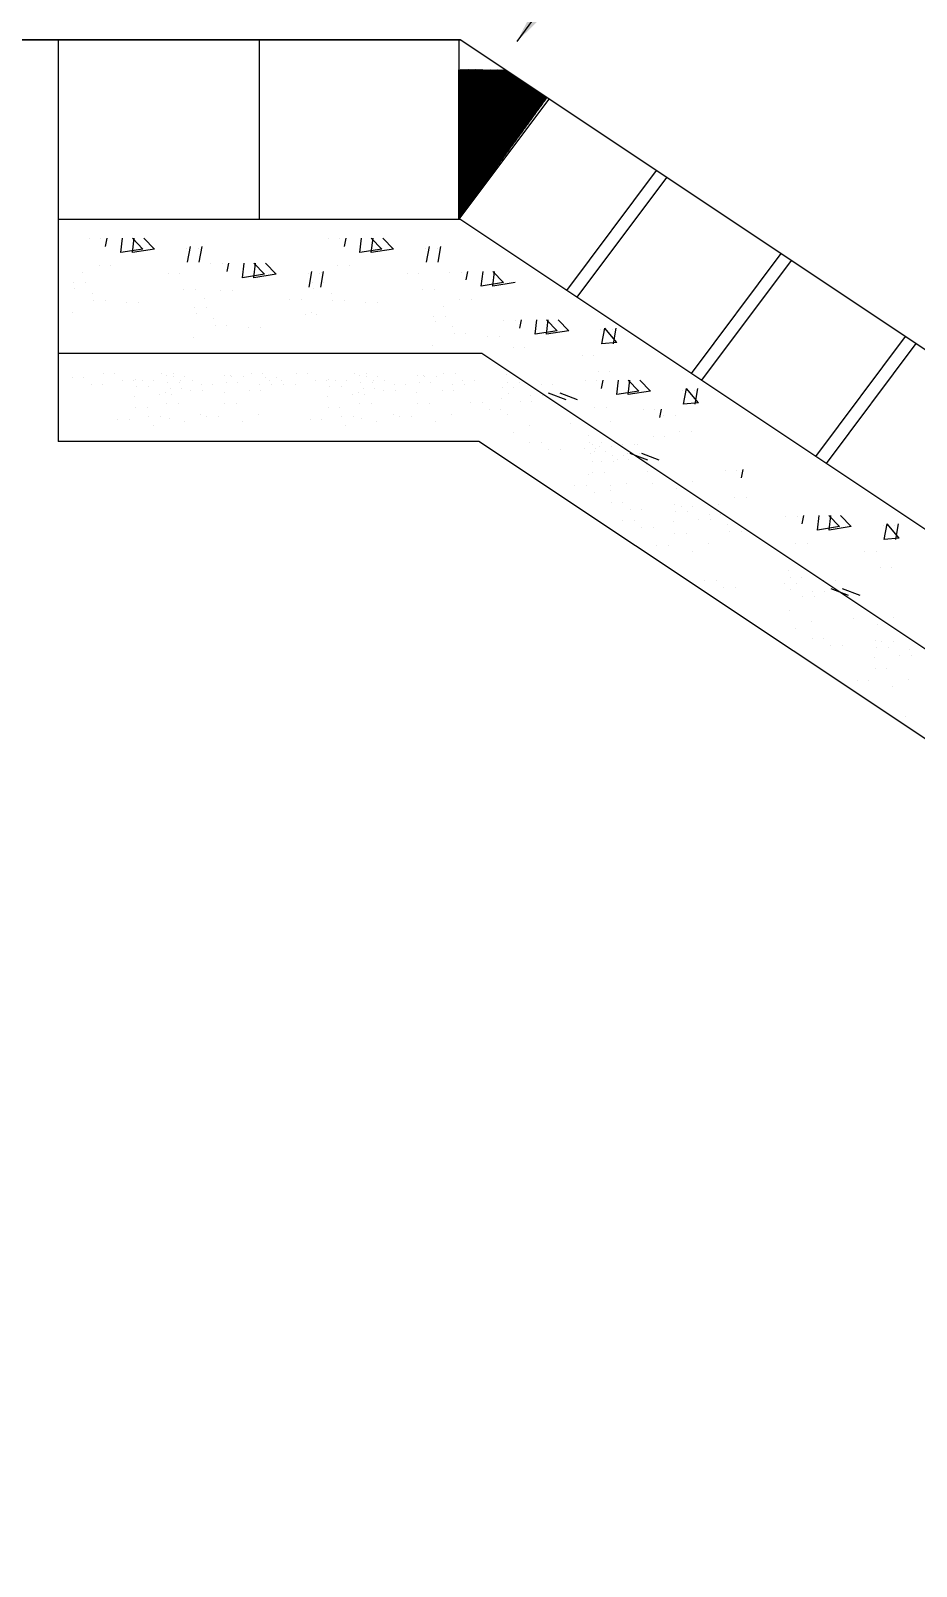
# Model space of a CAD drawing. Extents: x -545075 to 1728153, y -708141 to -305611.
# Drawn here: x 1029390 to 1031168, y -618206 to -615123 of the extents above; entities that cross this region are included whole.
import ezdxf

# ---------------------------------------------------------------- set-up
doc = ezdxf.new("R2010")
doc.units = 0
doc.header["$MEASUREMENT"] = 0
doc.layers.get('0').update_dxf_attribs({"linetype": 'CONTINUOUS'})
doc.layers.add('LINE', color=7, linetype='CONTINUOUS')
doc.styles.get("Standard").update_dxf_attribs({"font": 'times.ttf', "height": 250})
doc.dimstyles.new('3', dxfattribs={"dimtxt": 225, "dimasz": 350, "dimexe": 100, "dimexo": 25, "dimgap": 9, "dimtad": 0, "dimdec": 0, "dimzin": 0, "dimdsep": 46, "dimtxsty": 'Standard', "dimcen": 0, "dimclrt": 256, "dimadec": 0, "dimazin": 0, "dimtfac": 1, "dimtdec": 0, "dimtofl": 0, "dimtmove": 2, "dimatfit": 3, "dimfxl": 1, "dimtolj": 1, "dimtzin": 0, "dimarcsym": 0})

# ---------------------------------------------------------------- blocks, each defined once
blk = doc.blocks.new('*X27')
at = {"color": 0}
for p, q in [((-11796.6, -16900.1), (-11757.4, -16861)), ((-11795.8, -16901.2), (-11752.1, -16857.4)), ((-11795.1, -16902.2), (-11746.8, -16853.9)), ((-11794.4, -16903.2), (-11741.5, -16850.3)), ((-11793.6, -16904.2), (-11736.1, -16846.8)), ((-11792.9, -16905.3), (-11730.8, -16843.2)), ((-11792.1, -16906.3), (-11725.5, -16839.6)), ((-11791.4, -16907.3), (-11720.2, -16836.1)), ((-11790.7, -16908.4), (-11717.3, -16835)), ((-11789.9, -16909.4), (-11715.5, -16835)), ((-11789.2, -16910.4), (-11713.8, -16835)), ((-11788.4, -16911.4), (-11712, -16835)), ((-11787.7, -16912.5), (-11710.2, -16835)), ((-11787, -16913.5), (-11708.5, -16835)), ((-11786.2, -16914.5), (-11706.7, -16835)), ((-11785.5, -16915.5), (-11704.9, -16835)), ((-11784.7, -16916.6), (-11703.2, -16835)), ((-11784, -16917.6), (-11701.4, -16835)), ((-11783.3, -16918.6), (-11699.6, -16835)), ((-11782.5, -16919.7), (-11697.8, -16835)), ((-11781.8, -16920.7), (-11696.1, -16835)), ((-11781, -16921.7), (-11694.3, -16835)), ((-11780.3, -16922.7), (-11692.5, -16835)), ((-11779.6, -16923.8), (-11690.8, -16835)), ((-11778.8, -16924.8), (-11689, -16835)), ((-11778.1, -16925.8), (-11687.2, -16835)), ((-11777.3, -16926.9), (-11685.5, -16835)), ((-11776.6, -16927.9), (-11683.7, -16835)), ((-11775.9, -16928.9), (-11681.9, -16835)), ((-11775.1, -16929.9), (-11680.2, -16835)), ((-11774.4, -16931), (-11678.4, -16835)), ((-11773.6, -16932), (-11676.6, -16835)), ((-11772.9, -16933), (-11674.9, -16835)), ((-11772.2, -16934), (-11673.1, -16835)), ((-11771.4, -16935.1), (-11671.3, -16835)), ((-11770.7, -16936.1), (-11669.6, -16835)), ((-11769.9, -16937.1), (-11667.8, -16835)), ((-11769.2, -16938.2), (-11666, -16835)), ((-11768.5, -16939.2), (-11664.3, -16835)), ((-11767.7, -16940.2), (-11662.5, -16835)), ((-11767, -16941.2), (-11660.7, -16835)), ((-11766.2, -16942.3), (-11659, -16835)), ((-11765.5, -16943.3), (-11657.2, -16835)), ((-11764.8, -16944.3), (-11655.4, -16835)), ((-11764, -16945.4), (-11653.7, -16835)), ((-11763.3, -16946.4), (-11651.9, -16835)), ((-11762.5, -16947.4), (-11650.1, -16835)), ((-11761.8, -16948.4), (-11648.4, -16835)), ((-11761.1, -16949.5), (-11646.6, -16835)), ((-11760.3, -16950.5), (-11644.8, -16835)), ((-11759.6, -16951.5), (-11643, -16835)), ((-11758.8, -16952.5), (-11641.3, -16835)), ((-11758.1, -16953.6), (-11639.5, -16835)), ((-11757.4, -16954.6), (-11637.7, -16835)), ((-11756.6, -16955.6), (-11636, -16835)), ((-11755.9, -16956.7), (-11634.2, -16835)), ((-11755.1, -16957.7), (-11632.4, -16835)), ((-11754.4, -16958.7), (-11630.7, -16835)), ((-11753.7, -16959.7), (-11628.9, -16835)), ((-11752.9, -16960.8), (-11627.5, -16835.4)), ((-11752.2, -16961.8), (-11627.5, -16837.1)), ((-11751.4, -16962.8), (-11627.5, -16838.9)), ((-11750.7, -16963.9), (-11627.5, -16840.7)), ((-11750, -16964.9), (-11627.5, -16842.4)), ((-11749.2, -16965.9), (-11627.5, -16844.2)), ((-11748.5, -16966.9), (-11627.5, -16846)), ((-11747.7, -16968), (-11627.5, -16847.7)), ((-11747, -16969), (-11627.5, -16849.5)), ((-11746.3, -16970), (-11627.5, -16851.3)), ((-11745.5, -16971), (-11627.5, -16853)), ((-11744.8, -16972.1), (-11627.5, -16854.8)), ((-11744.1, -16973.1), (-11627.5, -16856.6)), ((-11743.3, -16974.1), (-11627.5, -16858.3)), ((-11742.6, -16975.2), (-11627.5, -16860.1)), ((-11741.8, -16976.2), (-11627.5, -16861.9)), ((-11741.1, -16977.2), (-11627.5, -16863.6)), ((-11802.5, -16891.9), (-11800, -16889.4)), ((-11801.8, -16892.9), (-11794.7, -16885.9)), ((-11801, -16894), (-11789.4, -16882.3)), ((-11800.3, -16895), (-11784.1, -16878.8)), ((-11799.5, -16896), (-11778.7, -16875.2)), ((-11798.8, -16897), (-11773.4, -16871.6)), ((-11798.1, -16898.1), (-11768.1, -16868.1)), ((-11797.3, -16899.1), (-11762.8, -16864.5)), ((-11740.4, -16978.2), (-11627.5, -16865.4)), ((-11739.6, -16979.3), (-11627.5, -16867.2)), ((-11738.9, -16980.3), (-11627.5, -16868.9)), ((-11738.1, -16981.3), (-11627.5, -16870.7)), ((-11737.4, -16982.4), (-11627.5, -16872.5)), ((-11736.7, -16983.4), (-11627.5, -16874.3)), ((-11735.9, -16984.4), (-11627.5, -16876)), ((-11735.2, -16985.4), (-11627.5, -16877.8)), ((-11734.4, -16986.5), (-11627.5, -16879.6)), ((-11733.7, -16987.5), (-11627.5, -16881.3)), ((-11733, -16988.5), (-11627.5, -16883.1)), ((-11732.2, -16989.6), (-11627.5, -16884.9)), ((-11731.5, -16990.6), (-11627.5, -16886.6)), ((-11730.7, -16991.6), (-11627.5, -16888.4)), ((-11730, -16992.6), (-11627.5, -16890.2)), ((-11729.3, -16993.7), (-11627.5, -16891.9)), ((-11728.5, -16994.7), (-11627.5, -16893.7)), ((-11727.8, -16995.7), (-11627.5, -16895.5)), ((-11727, -16996.7), (-11627.5, -16897.2)), ((-11726.3, -16997.8), (-11627.5, -16899)), ((-11725.6, -16998.8), (-11627.5, -16900.8)), ((-11724.8, -16999.8), (-11627.5, -16902.5)), ((-11724.1, -17000.9), (-11627.5, -16904.3)), ((-11723.3, -17001.9), (-11627.5, -16906.1)), ((-11722.6, -17002.9), (-11627.5, -16907.8)), ((-11721.9, -17003.9), (-11627.5, -16909.6)), ((-11721.1, -17005), (-11627.5, -16911.4)), ((-11720.4, -17006), (-11627.5, -16913.1)), ((-11719.6, -17007), (-11627.5, -16914.9)), ((-11718.9, -17008.1), (-11627.5, -16916.7)), ((-11718.2, -17009.1), (-11627.5, -16918.4)), ((-11717.4, -17010.1), (-11627.5, -16920.2)), ((-11716.7, -17011.1), (-11627.5, -16922)), ((-11715.9, -17012.2), (-11627.5, -16923.7)), ((-11715.2, -17013.2), (-11627.5, -16925.5)), ((-11714.5, -17014.2), (-11627.5, -16927.3)), ((-11713.7, -17015.2), (-11627.5, -16929.1)), ((-11713, -17016.3), (-11627.5, -16930.8)), ((-11712.2, -17017.3), (-11627.5, -16932.6)), ((-11711.5, -17018.3), (-11627.5, -16934.4)), ((-11710.8, -17019.4), (-11627.5, -16936.1)), ((-11710, -17020.4), (-11627.5, -16937.9)), ((-11709.3, -17021.4), (-11627.5, -16939.7)), ((-11708.5, -17022.4), (-11627.5, -16941.4)), ((-11707.8, -17023.5), (-11627.5, -16943.2)), ((-11707.1, -17024.5), (-11627.5, -16945)), ((-11706.3, -17025.5), (-11627.5, -16946.7)), ((-11705.6, -17026.6), (-11627.5, -16948.5)), ((-11704.8, -17027.6), (-11627.5, -16950.3)), ((-11704.1, -17028.6), (-11627.5, -16952)), ((-11703.4, -17029.6), (-11627.5, -16953.8)), ((-11702.6, -17030.7), (-11627.5, -16955.6)), ((-11701.9, -17031.7), (-11627.5, -16957.3)), ((-11701.1, -17032.7), (-11627.5, -16959.1)), ((-11700.4, -17033.7), (-11627.5, -16960.9)), ((-11699.7, -17034.8), (-11627.5, -16962.6)), ((-11698.9, -17035.8), (-11627.5, -16964.4)), ((-11698.2, -17036.8), (-11627.5, -16966.2)), ((-11697.4, -17037.9), (-11627.5, -16967.9)), ((-11696.7, -17038.9), (-11627.5, -16969.7)), ((-11696, -17039.9), (-11627.5, -16971.5)), ((-11695.2, -17040.9), (-11627.5, -16973.2)), ((-11694.5, -17042), (-11627.5, -16975)), ((-11693.7, -17043), (-11627.5, -16976.8)), ((-11693, -17044), (-11627.5, -16978.5)), ((-11692.3, -17045.1), (-11627.5, -16980.3)), ((-11691.5, -17046.1), (-11627.5, -16982.1)), ((-11690.8, -17047.1), (-11627.5, -16983.9)), ((-11690, -17048.1), (-11627.5, -16985.6)), ((-11689.3, -17049.2), (-11627.5, -16987.4)), ((-11688.6, -17050.2), (-11627.5, -16989.2)), ((-11687.8, -17051.2), (-11627.5, -16990.9)), ((-11687.1, -17052.2), (-11627.5, -16992.7)), ((-11686.3, -17053.3), (-11627.5, -16994.5)), ((-11685.6, -17054.3), (-11627.5, -16996.2)), ((-11684.9, -17055.3), (-11627.5, -16998)), ((-11684.1, -17056.4), (-11627.5, -16999.8)), ((-11683.4, -17057.4), (-11627.5, -17001.5)), ((-11682.6, -17058.4), (-11627.5, -17003.3)), ((-11681.9, -17059.4), (-11627.5, -17005.1)), ((-11681.2, -17060.5), (-11627.5, -17006.8)), ((-11680.4, -17061.5), (-11627.5, -17008.6)), ((-11679.7, -17062.5), (-11627.5, -17010.4)), ((-11678.9, -17063.6), (-11627.5, -17012.1)), ((-11678.2, -17064.6), (-11627.5, -17013.9)), ((-11677.5, -17065.6), (-11627.5, -17015.7)), ((-11676.7, -17066.6), (-11627.5, -17017.4)), ((-11676, -17067.7), (-11627.5, -17019.2)), ((-11675.2, -17068.7), (-11627.5, -17021)), ((-11674.5, -17069.7), (-11627.5, -17022.7)), ((-11673.8, -17070.7), (-11627.5, -17024.5)), ((-11673, -17071.8), (-11627.5, -17026.3)), ((-11672.3, -17072.8), (-11627.5, -17028)), ((-11671.5, -17073.8), (-11627.5, -17029.8)), ((-11670.8, -17074.9), (-11627.5, -17031.6)), ((-11670.1, -17075.9), (-11627.5, -17033.4)), ((-11669.3, -17076.9), (-11627.5, -17035.1)), ((-11668.6, -17077.9), (-11627.5, -17036.9)), ((-11667.8, -17079), (-11627.5, -17038.7)), ((-11667.1, -17080), (-11627.5, -17040.4)), ((-11666.4, -17081), (-11627.5, -17042.2)), ((-11665.6, -17082.1), (-11627.5, -17044)), ((-11664.9, -17083.1), (-11627.5, -17045.7)), ((-11664.1, -17084.1), (-11627.5, -17047.5)), ((-11663.4, -17085.1), (-11627.5, -17049.3)), ((-11662.7, -17086.2), (-11627.5, -17051)), ((-11661.9, -17087.2), (-11627.5, -17052.8)), ((-11661.2, -17088.2), (-11627.5, -17054.6)), ((-11660.4, -17089.3), (-11627.5, -17056.3)), ((-11659.7, -17090.3), (-11627.5, -17058.1)), ((-11659, -17091.3), (-11627.5, -17059.9)), ((-11658.2, -17092.3), (-11627.5, -17061.6)), ((-11657.5, -17093.4), (-11627.5, -17063.4)), ((-11656.7, -17094.4), (-11627.5, -17065.2)), ((-11656, -17095.4), (-11627.5, -17066.9)), ((-11655.3, -17096.4), (-11627.5, -17068.7)), ((-11654.5, -17097.5), (-11627.5, -17070.5)), ((-11653.8, -17098.5), (-11627.5, -17072.2)), ((-11653, -17099.5), (-11627.5, -17074)), ((-11652.3, -17100.6), (-11627.5, -17075.8)), ((-11651.6, -17101.6), (-11627.5, -17077.5)), ((-11650.8, -17102.6), (-11627.5, -17079.3)), ((-11650.1, -17103.6), (-11627.5, -17081.1)), ((-11649.3, -17104.7), (-11627.5, -17082.8)), ((-11648.6, -17105.7), (-11627.5, -17084.6)), ((-11647.9, -17106.7), (-11627.5, -17086.4)), ((-11647.1, -17107.8), (-11627.5, -17088.2)), ((-11646.4, -17108.8), (-11627.5, -17089.9)), ((-11645.6, -17109.8), (-11627.5, -17091.7)), ((-11644.9, -17110.8), (-11627.5, -17093.5)), ((-11644.2, -17111.9), (-11627.5, -17095.2)), ((-11643.4, -17112.9), (-11627.5, -17097)), ((-11642.7, -17113.9), (-11627.5, -17098.8)), ((-11641.9, -17114.9), (-11627.5, -17100.5)), ((-11641.2, -17116), (-11627.5, -17102.3)), ((-11640.5, -17117), (-11627.5, -17104.1)), ((-11639.7, -17118), (-11627.5, -17105.8)), ((-11639, -17119.1), (-11627.5, -17107.6)), ((-11638.2, -17120.1), (-11627.5, -17109.4)), ((-11637.5, -17121.1), (-11627.5, -17111.1)), ((-11636.8, -17122.1), (-11627.5, -17112.9)), ((-11636, -17123.2), (-11627.5, -17114.7)), ((-11635.3, -17124.2), (-11627.5, -17116.4)), ((-11634.5, -17125.2), (-11627.5, -17118.2)), ((-11633.8, -17126.3), (-11627.5, -17120)), ((-11633.1, -17127.3), (-11627.5, -17121.7)), ((-11632.3, -17128.3), (-11627.5, -17123.5)), ((-11631.6, -17129.3), (-11627.5, -17125.3)), ((-11630.8, -17130.4), (-11627.5, -17127)), ((-11630.1, -17131.4), (-11627.5, -17128.8)), ((-11629.4, -17132.4), (-11627.5, -17130.6)), ((-11628.6, -17133.4), (-11627.5, -17132.3)), ((-11627.9, -17134.5), (-11627.5, -17134.1))]:
    blk.add_line(p, q, dxfattribs=at)

msp = doc.modelspace()

# ---------------------------------------------------------------- linework, layer by layer
for p, q in [((1030252.648, -615141.042), (1027370.46, -615141.042)), ((1029445.437, -615141.042), (1029445.437, -615500.925)), ((1029485.5, -615141.042), (1030246.703, -615141.042)), ((1030166.576, -615141.042), (1029485.5, -615141.042)), ((1029848.818, -615141.191), (1029848.818, -615501.074)), ((1030249.451, -615141.191), (1030249.451, -615501.074)), ((1029445.437, -615500.925), (1029445.437, -615947.191)), ((1029445.437, -615500.925), (1030251.639, -615500.925)), ((1030295.774, -615770.718), (1029446.663, -615770.718)), ((1030290.066, -615947.191), (1029445.437, -615947.191))]:
    msp.add_line(p, q)
at = {"color": 0}
for p, q in [((1029507.478, -615540.44), (1029507.478, -615540.44)), ((1029530.73, -615540.44), (1029530.73, -615540.44)), ((1029540.474, -615555.758), (1029543.594, -615538.84)), ((1029570.995, -615567.969), (1029574.384, -615538.84)), ((1029615.454, -615561.061), (1029594.133, -615538.84)), ((1029594.247, -615567.969), (1029597.636, -615538.84)), ((1029638.706, -615561.061), (1029617.385, -615538.84)), ((1029987.247, -615540.44), (1029987.247, -615540.44)), ((1030010.499, -615540.44), (1030010.499, -615540.44)), ((1030020.242, -615555.758), (1030023.363, -615538.84)), ((1030050.764, -615567.969), (1030054.152, -615538.84)), ((1030095.223, -615561.061), (1030073.902, -615538.84)), ((1030074.016, -615567.969), (1030077.404, -615538.84)), ((1030118.475, -615561.061), (1030097.154, -615538.84)), ((1029615.454, -615561.061), (1029570.986, -615567.958)), ((1029638.706, -615561.061), (1029594.238, -615567.958)), ((1029703.162, -615558.841), (1029703.162, -615558.841)), ((1029705.007, -615587.134), (1029710.788, -615555.793)), ((1029726.414, -615558.841), (1029726.414, -615558.841)), ((1029728.258, -615587.134), (1029734.04, -615555.793)), ((1030095.223, -615561.061), (1030050.754, -615567.958)), ((1030118.475, -615561.061), (1030074.006, -615567.958)), ((1030182.93, -615558.841), (1030182.93, -615558.841)), ((1030184.775, -615587.134), (1030190.557, -615555.793)), ((1030206.182, -615558.841), (1030206.182, -615558.841)), ((1030208.027, -615587.134), (1030213.808, -615555.793)), ((1029494.843, -615608.894), (1029494.843, -615608.894)), ((1029527.236, -615594.431), (1029527.236, -615594.431)), ((1029550.488, -615594.431), (1029550.488, -615594.431)), ((1029665.895, -615610.877), (1029665.895, -615610.877)), ((1029689.147, -615610.877), (1029689.147, -615610.877)), ((1029751.571, -615590.861), (1029751.571, -615590.861)), ((1029774.823, -615590.861), (1029774.823, -615590.861)), ((1029784.566, -615606.179), (1029787.687, -615589.261)), ((1029859.547, -615611.482), (1029815.079, -615618.378)), ((1029815.088, -615618.389), (1029818.477, -615589.261)), ((1029859.547, -615611.482), (1029838.226, -615589.261)), ((1029882.799, -615611.482), (1029838.33, -615618.378)), ((1029838.34, -615618.389), (1029841.728, -615589.261)), ((1029882.799, -615611.482), (1029861.478, -615589.261)), ((1029947.255, -615609.262), (1029947.255, -615609.262)), ((1029949.099, -615637.555), (1029954.881, -615606.214)), ((1029970.506, -615609.262), (1029970.506, -615609.262)), ((1029972.351, -615637.555), (1029978.133, -615606.214)), ((1029974.612, -615608.894), (1029974.612, -615608.894)), ((1030007.004, -615594.431), (1030007.004, -615594.431)), ((1030030.256, -615594.431), (1030030.256, -615594.431)), ((1030145.664, -615610.877), (1030145.664, -615610.877)), ((1030168.916, -615610.877), (1030168.916, -615610.877)), ((1030231.34, -615607.668), (1030231.34, -615607.668)), ((1030254.591, -615607.668), (1030254.591, -615607.668)), ((1030264.335, -615622.985), (1030267.456, -615606.067)), ((1030294.857, -615635.196), (1030298.245, -615606.067)), ((1030339.316, -615628.289), (1030317.995, -615606.067)), ((1030318.108, -615635.196), (1030321.497, -615606.067)), ((1029475.841, -615628.756), (1029475.841, -615628.756)), ((1029478.272, -615639.865), (1029478.272, -615639.865)), ((1029499.093, -615628.756), (1029499.093, -615628.756)), ((1029697.397, -615642.703), (1029697.397, -615642.703)), ((1029720.649, -615642.703), (1029720.649, -615642.703)), ((1029771.329, -615644.852), (1029771.329, -615644.852)), ((1029794.58, -615644.852), (1029794.58, -615644.852)), ((1029955.61, -615628.756), (1029955.61, -615628.756)), ((1029958.041, -615639.865), (1029958.041, -615639.865)), ((1029978.862, -615628.756), (1029978.862, -615628.756)), ((1030177.166, -615642.703), (1030177.166, -615642.703)), ((1030200.418, -615642.703), (1030200.418, -615642.703)), ((1030339.316, -615628.289), (1030294.847, -615635.185)), ((1030362.567, -615628.289), (1030318.099, -615635.185)), ((1029513.315, -615649.347), (1029513.315, -615649.347)), ((1029516.319, -615663.929), (1029516.319, -615663.929)), ((1029539.571, -615663.929), (1029539.571, -615663.929)), ((1029583.354, -615668.625), (1029583.354, -615668.625)), ((1029606.606, -615668.625), (1029606.606, -615668.625)), ((1029738.936, -615659.315), (1029738.936, -615659.315)), ((1029909.988, -615661.298), (1029909.988, -615661.298)), ((1029933.24, -615661.298), (1029933.24, -615661.298)), ((1029993.084, -615649.347), (1029993.084, -615649.347)), ((1029996.088, -615663.929), (1029996.088, -615663.929)), ((1030019.34, -615663.929), (1030019.34, -615663.929)), ((1030063.123, -615668.625), (1030063.123, -615668.625)), ((1030086.375, -615668.625), (1030086.375, -615668.625)), ((1030218.705, -615676.121), (1030218.705, -615676.121)), ((1030251.097, -615661.659), (1030251.097, -615661.659)), ((1030274.349, -615661.659), (1030274.349, -615661.659)), ((1029473.602, -615688.267), (1029473.602, -615688.267)), ((1029719.934, -615679.176), (1029719.934, -615679.176)), ((1029722.365, -615690.286), (1029722.365, -615690.286)), ((1029743.186, -615679.176), (1029743.186, -615679.176)), ((1029757.408, -615699.768), (1029757.408, -615699.768)), ((1029941.49, -615693.124), (1029941.49, -615693.124)), ((1029953.371, -615688.267), (1029953.371, -615688.267)), ((1029964.742, -615693.124), (1029964.742, -615693.124)), ((1030199.703, -615695.983), (1030199.703, -615695.983)), ((1030202.134, -615707.092), (1030202.134, -615707.092)), ((1030222.954, -615695.983), (1030222.954, -615695.983)), ((1030339.252, -615704.521), (1030339.252, -615704.521)), ((1030362.504, -615704.521), (1030362.504, -615704.521)), ((1030372.248, -615719.838), (1030375.368, -615702.92)), ((1030402.769, -615732.049), (1030406.158, -615702.92)), ((1030447.228, -615725.141), (1030425.907, -615702.92)), ((1030426.021, -615732.049), (1030429.41, -615702.92)), ((1030470.48, -615725.141), (1030449.159, -615702.92)), ((1029717.695, -615738.688), (1029717.695, -615738.688)), ((1029760.412, -615714.35), (1029760.412, -615714.35)), ((1029783.664, -615714.35), (1029783.664, -615714.35)), ((1029827.447, -615719.045), (1029827.447, -615719.045)), ((1029850.699, -615719.045), (1029850.699, -615719.045)), ((1030237.176, -615716.575), (1030237.176, -615716.575)), ((1030240.181, -615731.156), (1030240.181, -615731.156)), ((1030263.433, -615731.156), (1030263.433, -615731.156)), ((1030307.216, -615735.852), (1030307.216, -615735.852)), ((1030330.467, -615735.852), (1030330.467, -615735.852)), ((1030447.228, -615725.141), (1030402.76, -615732.038)), ((1030470.48, -615725.141), (1030426.012, -615732.038)), ((1030534.936, -615722.922), (1030534.936, -615722.922)), ((1030536.781, -615751.215), (1030542.562, -615719.873)), ((1030566.658, -615748.585), (1030542.553, -615719.858)), ((1030558.188, -615722.922), (1030558.188, -615722.922)), ((1030560.032, -615751.215), (1030565.814, -615719.873)), ((1030197.463, -615755.495), (1030197.463, -615755.495)), ((1030359.01, -615758.512), (1030359.01, -615758.512)), ((1030382.262, -615758.512), (1030382.262, -615758.512)), ((1030566.658, -615748.585), (1030536.772, -615751.2)), ((1030497.669, -615774.957), (1030497.669, -615774.957)), ((1030520.921, -615774.957), (1030520.921, -615774.957)), ((1029473.602, -615818.477), (1029473.602, -615818.477)), ((1029496.853, -615818.477), (1029496.853, -615818.477)), ((1029536.04, -615810.68), (1029536.04, -615810.68)), ((1029559.292, -615810.68), (1029559.292, -615810.68)), ((1029573.893, -615824.934), (1029573.893, -615824.934)), ((1029597.145, -615824.934), (1029597.145, -615824.934)), ((1029600.252, -615821.908), (1029600.252, -615821.908)), ((1029614.05, -615825.486), (1029614.05, -615825.486)), ((1029637.302, -615825.486), (1029637.302, -615825.486)), ((1029653.113, -615810.68), (1029653.113, -615810.68)), ((1029662.691, -615814.112), (1029662.691, -615814.112)), ((1029665.695, -615828.693), (1029665.695, -615828.693)), ((1029676.364, -615810.68), (1029676.364, -615810.68)), ((1029676.488, -615817.689), (1029676.488, -615817.689)), ((1029688.947, -615828.693), (1029688.947, -615828.693)), ((1029690.965, -615824.934), (1029690.965, -615824.934)), ((1029699.74, -615817.689), (1029699.74, -615817.689)), ((1029714.217, -615824.934), (1029714.217, -615824.934)), ((1029779.763, -615814.112), (1029779.763, -615814.112)), ((1029782.767, -615828.693), (1029782.767, -615828.693)), ((1029791.848, -615813.801), (1029791.848, -615813.801)), ((1029793.561, -615817.689), (1029793.561, -615817.689)), ((1029806.019, -615828.693), (1029806.019, -615828.693)), ((1029816.813, -615817.689), (1029816.813, -615817.689)), ((1029832.623, -615810.68), (1029832.623, -615810.68)), ((1029855.875, -615810.68), (1029855.875, -615810.68)), ((1029860.783, -615818.477), (1029860.783, -615818.477)), ((1029870.476, -615824.934), (1029870.476, -615824.934)), ((1029884.035, -615818.477), (1029884.035, -615818.477)), ((1029893.728, -615824.934), (1029893.728, -615824.934)), ((1029923.222, -615810.68), (1029923.222, -615810.68)), ((1029946.473, -615810.68), (1029946.473, -615810.68)), ((1029961.075, -615824.934), (1029961.075, -615824.934)), ((1029984.326, -615824.934), (1029984.326, -615824.934)), ((1029987.434, -615821.908), (1029987.434, -615821.908)), ((1030001.231, -615825.486), (1030001.231, -615825.486)), ((1030024.483, -615825.486), (1030024.483, -615825.486)), ((1030040.294, -615810.68), (1030040.294, -615810.68)), ((1030049.872, -615814.112), (1030049.872, -615814.112)), ((1030052.876, -615828.693), (1030052.876, -615828.693)), ((1030063.546, -615810.68), (1030063.546, -615810.68)), ((1030063.67, -615817.689), (1030063.67, -615817.689)), ((1030076.128, -615828.693), (1030076.128, -615828.693)), ((1030078.147, -615824.934), (1030078.147, -615824.934)), ((1030086.922, -615817.689), (1030086.922, -615817.689)), ((1030101.399, -615824.934), (1030101.399, -615824.934)), ((1030166.945, -615814.112), (1030166.945, -615814.112)), ((1030169.949, -615828.693), (1030169.949, -615828.693)), ((1030179.029, -615813.801), (1030179.029, -615813.801)), ((1030180.742, -615817.689), (1030180.742, -615817.689)), ((1030193.201, -615828.693), (1030193.201, -615828.693)), ((1030203.994, -615817.689), (1030203.994, -615817.689)), ((1030219.805, -615810.68), (1030219.805, -615810.68)), ((1030243.057, -615810.68), (1030243.057, -615810.68)), ((1030257.658, -615824.934), (1030257.658, -615824.934)), ((1030280.91, -615824.934), (1030280.91, -615824.934)), ((1030345.089, -615813.427), (1030345.089, -615813.427)), ((1030348.093, -615828.009), (1030348.093, -615828.009)), ((1030371.345, -615828.009), (1030371.345, -615828.009)), ((1030503.252, -615825.521), (1030503.252, -615825.521)), ((1030526.504, -615825.521), (1030526.504, -615825.521)), ((1030529.171, -615806.783), (1030529.171, -615806.783)), ((1030536.248, -615840.838), (1030539.368, -615823.92)), ((1030552.423, -615806.783), (1030552.423, -615806.783)), ((1030566.769, -615853.049), (1030570.158, -615823.92)), ((1030611.228, -615846.141), (1030589.907, -615823.92)), ((1030590.021, -615853.049), (1030593.41, -615823.92)), ((1030634.48, -615846.141), (1030613.159, -615823.92)), ((1029511.455, -615832.731), (1029511.455, -615832.731)), ((1029534.706, -615832.731), (1029534.706, -615832.731)), ((1029598.959, -615856.674), (1029598.959, -615856.674)), ((1029603.256, -615836.49), (1029603.256, -615836.49)), ((1029626.508, -615836.49), (1029626.508, -615836.49)), ((1029649.471, -615852.295), (1029649.471, -615852.295)), ((1029661.397, -615848.877), (1029661.397, -615848.877)), ((1029670.291, -615841.186), (1029670.291, -615841.186)), ((1029672.723, -615852.295), (1029672.723, -615852.295)), ((1029693.543, -615841.186), (1029693.543, -615841.186)), ((1029711.909, -615844.499), (1029711.909, -615844.499)), ((1029732.73, -615833.389), (1029732.73, -615833.389)), ((1029735.161, -615844.499), (1029735.161, -615844.499)), ((1029755.982, -615833.389), (1029755.982, -615833.389)), ((1029778.47, -615848.877), (1029778.47, -615848.877)), ((1029828.982, -615844.499), (1029828.982, -615844.499)), ((1029849.802, -615833.389), (1029849.802, -615833.389)), ((1029852.234, -615844.499), (1029852.234, -615844.499)), ((1029873.054, -615833.389), (1029873.054, -615833.389)), ((1029898.636, -615832.731), (1029898.636, -615832.731)), ((1029921.888, -615832.731), (1029921.888, -615832.731)), ((1029986.14, -615856.674), (1029986.14, -615856.674)), ((1029990.438, -615836.49), (1029990.438, -615836.49)), ((1030013.69, -615836.49), (1030013.69, -615836.49)), ((1030036.652, -615852.295), (1030036.652, -615852.295)), ((1030048.579, -615848.877), (1030048.579, -615848.877)), ((1030057.473, -615841.186), (1030057.473, -615841.186)), ((1030059.904, -615852.295), (1030059.904, -615852.295)), ((1030080.725, -615841.186), (1030080.725, -615841.186)), ((1030099.091, -615844.499), (1030099.091, -615844.499)), ((1030119.911, -615833.389), (1030119.911, -615833.389)), ((1030122.343, -615844.499), (1030122.343, -615844.499)), ((1030143.163, -615833.389), (1030143.163, -615833.389)), ((1030165.651, -615848.877), (1030165.651, -615848.877)), ((1030216.163, -615844.499), (1030216.163, -615844.499)), ((1030236.984, -615833.389), (1030236.984, -615833.389)), ((1030239.415, -615844.499), (1030239.415, -615844.499)), ((1030260.236, -615833.389), (1030260.236, -615833.389)), ((1030335.654, -615861.101), (1030335.654, -615861.101)), ((1030337.226, -615839.511), (1030337.226, -615839.511)), ((1030349.685, -615850.515), (1030349.685, -615850.515)), ((1030360.478, -615839.511), (1030360.478, -615839.511)), ((1030393.468, -615855.211), (1030393.468, -615855.211)), ((1030415.128, -615832.705), (1030415.128, -615832.705)), ((1030416.72, -615855.211), (1030416.72, -615855.211)), ((1030465.044, -615863.674), (1030430.034, -615850.236)), ((1030438.38, -615832.705), (1030438.38, -615832.705)), ((1030488.295, -615863.674), (1030453.286, -615850.236)), ((1030611.228, -615846.141), (1030566.76, -615853.038)), ((1030634.48, -615846.141), (1030590.012, -615853.038)), ((1030698.936, -615843.922), (1030698.936, -615843.922)), ((1030700.781, -615872.215), (1030706.562, -615840.873)), ((1030730.658, -615869.585), (1030706.553, -615840.858)), ((1030722.188, -615843.922), (1030722.188, -615843.922)), ((1030724.032, -615872.215), (1030729.814, -615840.873)), ((1029600.495, -615879.449), (1029600.495, -615879.449)), ((1029623.747, -615879.449), (1029623.747, -615879.449)), ((1029662.934, -615871.652), (1029662.934, -615871.652)), ((1029686.186, -615871.652), (1029686.186, -615871.652)), ((1029730.491, -615892.901), (1029730.491, -615892.901)), ((1029780.006, -615871.652), (1029780.006, -615871.652)), ((1029803.258, -615871.652), (1029803.258, -615871.652)), ((1029847.563, -615892.901), (1029847.563, -615892.901)), ((1029987.677, -615879.449), (1029987.677, -615879.449)), ((1030010.928, -615879.449), (1030010.928, -615879.449)), ((1030050.115, -615871.652), (1030050.115, -615871.652)), ((1030073.367, -615871.652), (1030073.367, -615871.652)), ((1030117.672, -615892.901), (1030117.672, -615892.901)), ((1030167.188, -615871.652), (1030167.188, -615871.652)), ((1030190.439, -615871.652), (1030190.439, -615871.652)), ((1030234.744, -615892.901), (1030234.744, -615892.901)), ((1030273.216, -615868.898), (1030273.216, -615868.898)), ((1030296.468, -615868.898), (1030296.468, -615868.898)), ((1030311.069, -615883.151), (1030311.069, -615883.151)), ((1030334.321, -615883.151), (1030334.321, -615883.151)), ((1030346.924, -615893.474), (1030346.924, -615893.474)), ((1030372.647, -615866.32), (1030372.647, -615866.32)), ((1030395.899, -615866.32), (1030395.899, -615866.32)), ((1030523.01, -615879.512), (1030523.01, -615879.512)), ((1030546.262, -615879.512), (1030546.262, -615879.512)), ((1030620.225, -615883.849), (1030620.225, -615883.849)), ((1030643.477, -615883.849), (1030643.477, -615883.849)), ((1030653.221, -615899.167), (1030656.342, -615882.249)), ((1030730.658, -615869.585), (1030700.772, -615872.2)), ((1029564.391, -615904.04), (1029564.391, -615904.04)), ((1029587.643, -615904.04), (1029587.643, -615904.04)), ((1029626.83, -615896.243), (1029626.83, -615896.243)), ((1029635.66, -615915.16), (1029635.66, -615915.16)), ((1029650.082, -615896.243), (1029650.082, -615896.243)), ((1029668.052, -615900.698), (1029668.052, -615900.698)), ((1029698.098, -615907.363), (1029698.098, -615907.363)), ((1029743.902, -615896.243), (1029743.902, -615896.243)), ((1029767.154, -615896.243), (1029767.154, -615896.243)), ((1029815.171, -615907.363), (1029815.171, -615907.363)), ((1029951.573, -615904.04), (1029951.573, -615904.04)), ((1029974.825, -615904.04), (1029974.825, -615904.04)), ((1030014.011, -615896.243), (1030014.011, -615896.243)), ((1030022.841, -615915.16), (1030022.841, -615915.16)), ((1030037.263, -615896.243), (1030037.263, -615896.243)), ((1030055.234, -615900.698), (1030055.234, -615900.698)), ((1030085.28, -615907.363), (1030085.28, -615907.363)), ((1030131.084, -615896.243), (1030131.084, -615896.243)), ((1030154.336, -615896.243), (1030154.336, -615896.243)), ((1030202.352, -615907.363), (1030202.352, -615907.363)), ((1030391.229, -615914.723), (1030391.229, -615914.723)), ((1030474.812, -615910.268), (1030474.812, -615910.268)), ((1030522.829, -615921.388), (1030522.829, -615921.388)), ((1030555.221, -615906.926), (1030555.221, -615906.926)), ((1030661.669, -615895.957), (1030661.669, -615895.957)), ((1030684.921, -615895.957), (1030684.921, -615895.957)), ((1030358.836, -615929.185), (1030358.836, -615929.185)), ((1030391.899, -615949.455), (1030391.899, -615949.455)), ((1030415.151, -615949.455), (1030415.151, -615949.455)), ((1030509.089, -615934.427), (1030509.089, -615934.427)), ((1030512.093, -615949.009), (1030512.093, -615949.009)), ((1030518.549, -615952.887), (1030518.549, -615952.887)), ((1030535.345, -615949.009), (1030535.345, -615949.009)), ((1030579.128, -615953.705), (1030579.128, -615953.705)), ((1030602.38, -615953.705), (1030602.38, -615953.705)), ((1030607.591, -615952.303), (1030607.591, -615952.303)), ((1030639.983, -615937.84), (1030639.983, -615937.84)), ((1030663.235, -615937.84), (1030663.235, -615937.84)), ((1030693.171, -615927.783), (1030693.171, -615927.783)), ((1030716.423, -615927.783), (1030716.423, -615927.783)), ((1030429.752, -615963.709), (1030429.752, -615963.709)), ((1030453.004, -615963.709), (1030453.004, -615963.709)), ((1030501.226, -615960.511), (1030501.226, -615960.511)), ((1030513.685, -615971.515), (1030513.685, -615971.515)), ((1030521.554, -615967.469), (1030521.554, -615967.469)), ((1030524.478, -615960.511), (1030524.478, -615960.511)), ((1030532.347, -615956.464), (1030532.347, -615956.464)), ((1030544.805, -615967.469), (1030544.805, -615967.469)), ((1030555.599, -615956.464), (1030555.599, -615956.464)), ((1030557.468, -615976.211), (1030557.468, -615976.211)), ((1030567.768, -615983.274), (1030567.768, -615983.274)), ((1030580.72, -615976.211), (1030580.72, -615976.211)), ((1030588.588, -615972.164), (1030588.588, -615972.164)), ((1030591.02, -615983.274), (1030591.02, -615983.274)), ((1030629.044, -615984.674), (1030594.034, -615971.236)), ((1030611.84, -615972.164), (1030611.84, -615972.164)), ((1030652.295, -615984.674), (1030617.286, -615971.236)), ((1030510.924, -616014.474), (1030510.924, -616014.474)), ((1030517.256, -615987.652), (1030517.256, -615987.652)), ((1030518.792, -616010.427), (1030518.792, -616010.427)), ((1030536.647, -615987.32), (1030536.647, -615987.32)), ((1030542.044, -616010.427), (1030542.044, -616010.427)), ((1030559.899, -615987.32), (1030559.899, -615987.32)), ((1030626.062, -615992.756), (1030626.062, -615992.756)), ((1030629.067, -616007.338), (1030629.067, -616007.338)), ((1030652.318, -616007.338), (1030652.318, -616007.338)), ((1030784.225, -616004.849), (1030784.225, -616004.849)), ((1030807.477, -616004.849), (1030807.477, -616004.849)), ((1030817.221, -616020.167), (1030820.342, -616003.249)), ((1030482.689, -616035.019), (1030482.689, -616035.019)), ((1030505.94, -616035.019), (1030505.94, -616035.019)), ((1030553.957, -616046.138), (1030553.957, -616046.138)), ((1030555.229, -616035.723), (1030555.229, -616035.723)), ((1030586.349, -616031.676), (1030586.349, -616031.676)), ((1030638.812, -616031.268), (1030638.812, -616031.268)), ((1030686.829, -616042.388), (1030686.829, -616042.388)), ((1030719.221, -616027.926), (1030719.221, -616027.926)), ((1030522.836, -616050.185), (1030522.836, -616050.185)), ((1030555.899, -616070.455), (1030555.899, -616070.455)), ((1030579.151, -616070.455), (1030579.151, -616070.455)), ((1030682.549, -616073.887), (1030682.549, -616073.887)), ((1030696.347, -616077.464), (1030696.347, -616077.464)), ((1030719.599, -616077.464), (1030719.599, -616077.464)), ((1030771.591, -616073.303), (1030771.591, -616073.303)), ((1030803.983, -616058.84), (1030803.983, -616058.84)), ((1030827.235, -616058.84), (1030827.235, -616058.84)), ((1030579.214, -616105.393), (1030579.214, -616105.393)), ((1030593.752, -616084.709), (1030593.752, -616084.709)), ((1030602.466, -616105.393), (1030602.466, -616105.393)), ((1030617.004, -616084.709), (1030617.004, -616084.709)), ((1030681.256, -616108.652), (1030681.256, -616108.652)), ((1030685.554, -616088.469), (1030685.554, -616088.469)), ((1030708.805, -616088.469), (1030708.805, -616088.469)), ((1030731.768, -616104.274), (1030731.768, -616104.274)), ((1030752.588, -616093.164), (1030752.588, -616093.164)), ((1030755.02, -616104.274), (1030755.02, -616104.274)), ((1030775.84, -616093.164), (1030775.84, -616093.164)), ((1030906.252, -616097.521), (1030906.252, -616097.521)), ((1030929.504, -616097.521), (1030929.504, -616097.521)), ((1030939.248, -616112.838), (1030942.368, -616095.92)), ((1030969.769, -616125.049), (1030973.158, -616095.92)), ((1031014.228, -616118.141), (1030992.907, -616095.92)), ((1030993.021, -616125.049), (1030996.41, -616095.92)), ((1031037.48, -616118.141), (1031016.159, -616095.92)), ((1030617.067, -616119.647), (1030617.067, -616119.647)), ((1030640.319, -616119.647), (1030640.319, -616119.647)), ((1030682.792, -616131.427), (1030682.792, -616131.427)), ((1030706.044, -616131.427), (1030706.044, -616131.427)), ((1030790.062, -616113.756), (1030790.062, -616113.756)), ((1030793.067, -616128.338), (1030793.067, -616128.338)), ((1030816.318, -616128.338), (1030816.318, -616128.338)), ((1031014.228, -616118.141), (1030969.76, -616125.038)), ((1031037.48, -616118.141), (1030993.012, -616125.038)), ((1031101.936, -616115.922), (1031101.936, -616115.922)), ((1031103.781, -616144.215), (1031109.562, -616112.873)), ((1031133.658, -616141.585), (1031109.553, -616112.858)), ((1031125.188, -616115.922), (1031125.188, -616115.922)), ((1031127.032, -616144.215), (1031132.814, -616112.873)), ((1030646.689, -616156.019), (1030646.689, -616156.019)), ((1030669.94, -616156.019), (1030669.94, -616156.019)), ((1030717.957, -616167.138), (1030717.957, -616167.138)), ((1030750.349, -616152.676), (1030750.349, -616152.676)), ((1030926.01, -616151.512), (1030926.01, -616151.512)), ((1030949.262, -616151.512), (1030949.262, -616151.512)), ((1031064.669, -616167.957), (1031064.669, -616167.957)), ((1031087.921, -616167.957), (1031087.921, -616167.957)), ((1031133.658, -616141.585), (1031103.772, -616144.2)), ((1031096.171, -616199.783), (1031096.171, -616199.783)), ((1031119.423, -616199.783), (1031119.423, -616199.783)), ((1030743.214, -616226.393), (1030743.214, -616226.393)), ((1030766.466, -616226.393), (1030766.466, -616226.393)), ((1030904.226, -616232.511), (1030904.226, -616232.511)), ((1030912.089, -616206.427), (1030912.089, -616206.427)), ((1030915.093, -616221.009), (1030915.093, -616221.009)), ((1030927.478, -616232.511), (1030927.478, -616232.511)), ((1030938.345, -616221.009), (1030938.345, -616221.009)), ((1030982.128, -616225.705), (1030982.128, -616225.705)), ((1031005.38, -616225.705), (1031005.38, -616225.705)), ((1030781.067, -616240.647), (1030781.067, -616240.647)), ((1030804.319, -616240.647), (1030804.319, -616240.647)), ((1030916.685, -616243.515), (1030916.685, -616243.515)), ((1030939.647, -616259.32), (1030939.647, -616259.32)), ((1030960.468, -616248.211), (1030960.468, -616248.211)), ((1030962.899, -616259.32), (1030962.899, -616259.32)), ((1030983.72, -616248.211), (1030983.72, -616248.211)), ((1031032.044, -616256.674), (1030997.034, -616243.236)), ((1031055.295, -616256.674), (1031020.286, -616243.236)), ((1030913.924, -616286.474), (1030913.924, -616286.474)), ((1030925.836, -616322.185), (1030925.836, -616322.185)), ((1030958.229, -616307.723), (1030958.229, -616307.723)), ((1031041.812, -616303.268), (1031041.812, -616303.268)), ((1031089.829, -616314.388), (1031089.829, -616314.388)), ((1031122.221, -616299.926), (1031122.221, -616299.926)), ((1030958.899, -616342.455), (1030958.899, -616342.455)), ((1030982.151, -616342.455), (1030982.151, -616342.455)), ((1031085.549, -616345.887), (1031085.549, -616345.887)), ((1031099.347, -616349.464), (1031099.347, -616349.464)), ((1031122.599, -616349.464), (1031122.599, -616349.464)), ((1030996.752, -616356.709), (1030996.752, -616356.709)), ((1031020.004, -616356.709), (1031020.004, -616356.709)), ((1031084.256, -616380.652), (1031084.256, -616380.652)), ((1031088.554, -616360.469), (1031088.554, -616360.469)), ((1031111.805, -616360.469), (1031111.805, -616360.469)), ((1031134.768, -616376.274), (1031134.768, -616376.274)), ((1031155.588, -616365.164), (1031155.588, -616365.164)), ((1031158.02, -616376.274), (1031158.02, -616376.274)), ((1031085.792, -616403.427), (1031085.792, -616403.427)), ((1031109.044, -616403.427), (1031109.044, -616403.427)), ((1031049.689, -616428.019), (1031049.689, -616428.019)), ((1031072.94, -616428.019), (1031072.94, -616428.019)), ((1031120.957, -616439.138), (1031120.957, -616439.138)), ((1031153.349, -616424.676), (1031153.349, -616424.676)), ((1031146.214, -616498.393), (1031146.214, -616498.393))]:
    msp.add_line(p, q, dxfattribs=at)
at = {"layer": 'LINE'}
for p, q in [((1029198.427, -615141.042), (1030252.648, -615141.042)), ((1033874.379, -617555.53), (1030252.648, -615141.042)), ((1030249.451, -615501.074), (1030249.451, -615201.074)), ((1030429.538, -615260.577), (1030249.451, -615501.074)), ((1030646.15, -615403.377), (1030466.063, -615643.875)), ((1030666.982, -615417.266), (1030486.896, -615657.763)), ((1033694.292, -617796.027), (1030251.639, -615500.925)), ((1030896.193, -615570.073), (1030716.107, -615810.57)), ((1030917.026, -615583.961), (1030736.939, -615824.459)), ((1031146.237, -615736.769), (1030966.15, -615977.266)), ((1031167.07, -615750.657), (1030986.983, -615991.154)), ((1033694.292, -618036.397), (1030295.774, -615770.718)), ((1033677.575, -618205.53), (1030290.066, -615947.191))]:
    msp.add_line(p, q, dxfattribs=at)

# ---------------------------------------------------------------- block references
at = {"layer": 'LINE', "xscale": -1, "rotation": 359.6724166131073}
msp.add_blockref('*X27', (1018720.915, -598299.263), dxfattribs=at)

# ---------------------------------------------------------------- leaders
msp.add_leader([(1030366.679, -615143.94), (1031734.452, -613287.313), (1030851.427, -613286.197)], dimstyle='3')

doc.saveas('drawing.dxf')
